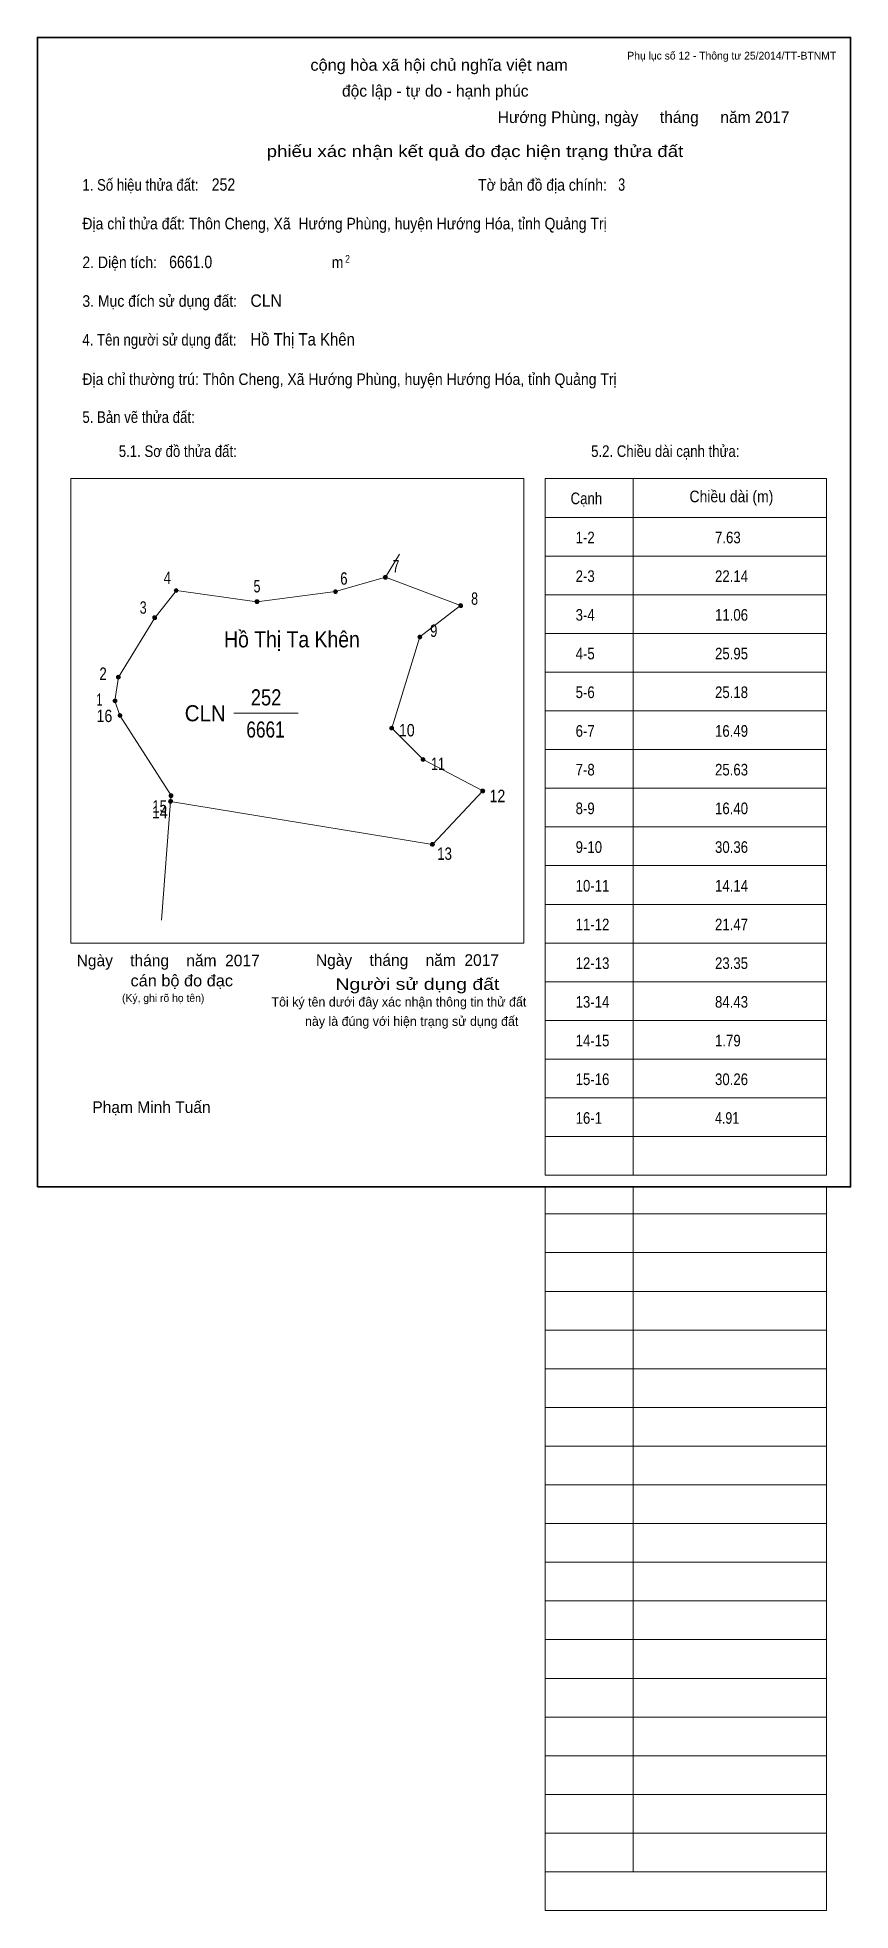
# Model space of a CAD drawing. Header units: centimetres. Extents: x 0 to 21, y -18.7 to 29.7.
import ezdxf
from ezdxf.enums import TextEntityAlignment as Align

# ---------------------------------------------------------------- set-up
doc = ezdxf.new("R2010")
doc.units = ezdxf.units.CM
doc.header["$LTSCALE"] = 0.12
doc.layers.add('30', color=7, linetype='Continuous')
doc.layers.add('34', color=7, linetype='Continuous')
for name, color, linetype, lineweight in [('32', 7, 'Continuous', 13), ('33', 7, 'Continuous', 13), ('6', 7, 'Continuous', 13), ('63', 7, 'Continuous', 13)]:
    doc.layers.add(name, color=color, linetype=linetype, lineweight=lineweight)

msp = doc.modelspace()

# ---------------------------------------------------------------- hatches: boundary and pattern name
at = {"layer": '32'}
for points in [[(9.0335, 15.7506, 1), (8.9335, 15.7506, 1)], [(3.6328, 15.4096, 1), (3.5328, 15.4096, 1)], [(5.7194, 15.1197, 1), (5.6194, 15.1197, 1)], [(7.7467, 15.3803, 1), (7.6467, 15.3803, 1)], [(10.9821, 15.0199, 1), (10.8821, 15.0199, 1)], [(3.0758, 14.7056, 1), (2.9758, 14.7056, 1)], [(9.9266, 14.208, 1), (9.8266, 14.208, 1)], [(2.1405, 13.1704, 1), (2.0405, 13.1704, 1)], [(2.0504, 12.5574, 1), (1.9504, 12.5574, 1)], [(2.1811, 12.1807, 1), (2.0811, 12.1807, 1)], [(9.1959, 11.8535, 1), (9.0959, 11.8535, 1)], [(10.0078, 11.0416, 1), (9.9078, 11.0416, 1)], [(11.5504, 10.2297, 1), (11.4504, 10.2297, 1)], [(3.4875, 9.9634, 1), (3.3875, 9.9634, 1)], [(3.4996, 10.1079, 1), (3.3996, 10.1079, 1)], [(10.2514, 8.8494, 1), (10.1514, 8.8494, 1)]]:
    msp.add_hatch(color=256, dxfattribs=at).paths.add_polyline_path(points)

# ---------------------------------------------------------------- linework, layer by layer
for centre in [(8.9835, 15.7506), (3.5828, 15.4096), (5.6694, 15.1197), (7.6967, 15.3803), (10.9321, 15.0199), (3.0258, 14.7056), (9.8766, 14.208), (2.0905, 13.1704), (2.0004, 12.5574), (2.1311, 12.1807), (9.1459, 11.8535), (9.9578, 11.0416), (11.5004, 10.2297), (3.4375, 9.9634), (3.4496, 10.1079), (10.2014, 8.8494)]:
    msp.add_circle(centre, 0.05, dxfattribs=at)
at = {"layer": '33'}
msp.add_line((5.07, 12.24), (6.73, 12.24), dxfattribs=at)
at = {"layer": '6'}
for q in [(9.35, 16.35), (10.93, 15.02)]:
    msp.add_line((8.99, 15.75), q, dxfattribs=at)
for points in [[(8.99, 15.75), (7.7, 15.38), (5.67, 15.12), (3.59, 15.41), (3.03, 14.7), (2.09, 13.17), (2, 12.56), (2.13, 12.18), (3.45, 10.11)], [(3.44, 9.96), (10.2, 8.85), (11.5, 10.23), (9.96, 11.04), (9.15, 11.85), (9.88, 14.21), (10.93, 15.02)], [(3.2, 6.89), (3.44, 9.96), (3.45, 10.11)]]:
    msp.add_lwpolyline(points, dxfattribs=at)
at = {"layer": '63'}
for p, q in [((0.86, 18.3), (12.56, 18.3)), ((0.86, 6.3), (0.86, 18.3)), ((12.56, 6.3), (12.56, 18.3)), ((13.11, 18.3), (20.38, 18.3)), ((13.11, 0.3), (13.11, 18.3)), ((15.39, 0.3), (15.39, 18.3)), ((20.38, 0.3), (20.38, 18.3)), ((13.11, 17.3), (20.38, 17.3)), ((13.11, 16.3), (20.38, 16.3)), ((13.11, 15.3), (20.38, 15.3)), ((13.11, 14.3), (20.38, 14.3)), ((13.11, 13.3), (20.38, 13.3)), ((13.11, 12.3), (20.38, 12.3)), ((13.11, 11.3), (20.38, 11.3)), ((13.11, 10.3), (20.38, 10.3)), ((13.11, 9.3), (20.38, 9.3)), ((13.11, 8.3), (20.38, 8.3)), ((13.11, 7.3), (20.38, 7.3)), ((0.86, 6.3), (12.56, 6.3)), ((13.11, 6.3), (20.38, 6.3)), ((13.11, 5.3), (20.38, 5.3)), ((13.11, 4.3), (20.38, 4.3)), ((13.11, 3.3), (20.38, 3.3)), ((13.11, 2.3), (20.38, 2.3)), ((13.11, 1.3), (20.38, 1.3)), ((13.11, 0.3), (20.38, 0.3)), ((13.11, -18.7), (13.11, 0)), ((15.39, -17.7), (15.39, 0)), ((20.38, -18.7), (20.38, 0)), ((13.11, -0.7), (20.38, -0.7)), ((13.11, -0.7), (20.38, -0.7)), ((13.11, -1.7), (20.38, -1.7)), ((13.11, -2.7), (20.38, -2.7)), ((13.11, -3.7), (20.38, -3.7)), ((13.11, -4.7), (20.38, -4.7)), ((13.11, -5.7), (20.38, -5.7)), ((13.11, -6.7), (20.38, -6.7)), ((13.11, -7.7), (20.38, -7.7)), ((13.11, -8.7), (20.38, -8.7)), ((13.11, -9.7), (20.38, -9.7)), ((13.11, -10.7), (20.38, -10.7)), ((13.11, -11.7), (20.38, -11.7)), ((13.11, -12.7), (20.38, -12.7)), ((13.11, -13.7), (20.38, -13.7)), ((13.11, -14.7), (20.38, -14.7)), ((13.11, -15.7), (20.38, -15.7)), ((13.11, -16.7), (20.38, -16.7)), ((13.11, -17.7), (20.38, -17.7)), ((13.11, -18.7), (20.38, -18.7))]:
    msp.add_line(p, q, dxfattribs=at)
at = {"layer": '63', "lineweight": 35}
msp.add_lwpolyline([(0, 0), (0, 29.7), (21, 29.7), (21, 0)], close=True, dxfattribs=at)

# ---------------------------------------------------------------- texts
at = {"layer": '30'}
for s, width, p in [('1-2', 0.85, (13.9, 16.63)), ('7.63', 0.85, (17.5, 16.63)), ('2-3', 0.85, (13.9, 15.63)), ('22.14', 0.85, (17.5, 15.63)), ('3-4', 0.85, (13.9, 14.63)), ('11.06', 0.85, (17.5, 14.63)), ('4-5', 0.85, (13.9, 13.63)), ('25.95', 0.85, (17.5, 13.63)), ('5-6', 0.85, (13.9, 12.63)), ('25.18', 0.85, (17.5, 12.63)), ('6-7', 0.85, (13.9, 11.63)), ('16.49', 0.85, (17.5, 11.63)), ('7-8', 0.85, (13.9, 10.63)), ('25.63', 0.85, (17.5, 10.63)), ('8-9', 0.85, (13.9, 9.63)), ('16.40', 0.85, (17.5, 9.63)), ('9-10', 0.85, (13.9, 8.63)), ('30.36', 0.85, (17.5, 8.63)), ('10-11', 0.85, (13.9, 7.63)), ('14.14', 0.85, (17.5, 7.63)), ('11-12', 0.85, (13.9, 6.63)), ('21.47', 0.85, (17.5, 6.63)), ('12-13', 0.85, (13.9, 5.63)), ('23.35', 0.85, (17.5, 5.63)), ('13-14', 0.85, (13.9, 4.63)), ('84.43', 0.85, (17.5, 4.63)), ('14-15', 0.85, (13.9, 3.63)), ('1.79', 0.85, (17.5, 3.63)), ('15-16', 0.85, (13.9, 2.63)), ('30.26', 0.85, (17.5, 2.63)), ('16-1', 0.85, (13.9, 1.63)), ('4.91', 0.8, (17.5, 1.63))]:
    msp.add_text(s, height=0.3, dxfattribs=dict(at, width=width)).set_placement(p)
at = {"layer": '32'}
for s, width, p in [('7', 0.75, (9.26, 15.88)), ('4', 0.8, (3.355, 15.58)), ('5', 0.75, (5.67, 15.36)), ('6', 0.8, (7.915, 15.56)), ('3', 0.75, (2.73, 14.81)), ('8', 0.75, (11.29, 15.04)), ('9', 0.8, (10.235, 14.21)), ('2', 0.8, (1.695, 13.1)), ('1', 0.65, (1.6, 12.43)), ('16', 0.85, (1.73, 12.01)), ('10', 0.85, (9.54, 11.64)), ('11', 0.75, (10.345, 10.77)), ('12', 0.85, (11.88, 9.94)), ('14', 0.85, (3.16, 9.52)), ('15', 0.8, (3.155, 9.67)), ('13', 0.8, (10.515, 8.45))]:
    msp.add_text(s, height=0.32, dxfattribs=dict(at, width=width)).set_placement(p, align=Align.CENTER)
at = {"layer": '33'}
for s, width, p in [('252', 0.85, (5.905, 12.44)), ('6661', 0.8, (5.89, 11.61))]:
    msp.add_text(s, height=0.4159, dxfattribs=dict(at, width=width)).set_placement(p, align=Align.CENTER)
at = {"layer": '33', "width": 0.95}
msp.add_text('CLN', height=0.4159, dxfattribs=at).set_placement((4.86, 12.03), align=Align.RIGHT)
at = {"layer": '34'}
for s, height, width, p in [('252', 0.32, 0.85, (4.5, 25.74)), ('3', 0.32, 0.75, (15, 25.74)), ('6661.0', 0.32, 0.85, (3.4, 23.74)), ('CLN', 0.32, 0.95, (5.5, 22.74)), ('Hồ Thị Ta Khên', 0.32, 0.9, (5.5, 21.74)), ('Hồ Thị Ta Khên', 0.4159, 0.9, (4.82, 13.94))]:
    msp.add_text(s, height=height, dxfattribs=dict(at, width=width)).set_placement(p)
at = {"layer": '63', "width": 1.05}
msp.add_text('cộng hòa xã hội chủ nghĩa việt nam', height=0.3, dxfattribs=at).set_placement((10.375, 28.84), align=Align.CENTER)
at = {"layer": '63'}
for s, height, p in [('Phụ lục số 12 - Thông tư 25/2014/TT-BTNMT', 0.2, (20.63, 29.13)), ('Ngày    tháng    năm  2017', 0.3, (5.74, 5.7)), ('Ngày    tháng    năm  2017', 0.3, (11.92, 5.71)), ('(Ký, ghi rõ họ tên)', 0.2, (4.31, 4.78))]:
    msp.add_text(s, height=height, dxfattribs=at).set_placement(p, align=Align.RIGHT)
for s, height, p in [('độc lập - tự do - hạnh phúc', 0.3, (10.275, 28.17)), ('Hướng Phùng, ngày     tháng     năm 2017', 0.3, (15.655, 27.49)), ('Tôi ký tên dưới đây xác nhận thông tin thử đất', 0.24, (9.335, 4.66)), ('này là đúng với hiện trạng sử dụng đất', 0.24, (9.665, 4.16)), ('Phạm Minh Tuấn', 0.3, (2.945, 1.91))]:
    msp.add_text(s, height=height, dxfattribs=at).set_placement(p, align=Align.CENTER)
for s, width, p in [('phiếu xác nhận kết quả đo đạc hiện trạng thửa đất', 1.2, (16.68, 26.61)), ('cán bộ đo đạc', 1.05, (5.05, 5.18)), ('Người sử dụng đất', 1.25, (11.93, 5.09))]:
    msp.add_text(s, height=0.3, dxfattribs=dict(at, width=width)).set_placement(p, align=Align.RIGHT)
for s, height, width, p in [('1. Số hiệu thửa đất:', 0.3, 0.85, (1.16, 25.74)), ('Tờ bản đồ địa chính:', 0.3, 0.9, (11.38, 25.74)), ('Địa chỉ thửa đất: Thôn Cheng, Xã  Hướng Phùng, huyện Hướng Hóa, tỉnh Quảng Trị', 0.3, 0.9, (1.16, 24.74)), ('2. Diện tích:', 0.3, 0.9, (1.16, 23.74)), ('m', 0.3, 0.9, (7.6, 23.74)), ('2', 0.2, 0.8, (7.95, 23.88)), ('3. Mục đích sử dụng đất:', 0.3, 0.9, (1.16, 22.74)), ('4. Tên người sử dụng đất:', 0.3, 0.85, (1.16, 21.74)), ('Địa chỉ thường trú: Thôn Cheng, Xã Hướng Phùng, huyện Hướng Hóa, tỉnh Quảng Trị', 0.3, 0.9, (1.16, 20.72)), ('5. Bản vẽ thửa đất:', 0.3, 0.85, (1.16, 19.74)), ('5.1. Sơ đồ thửa đất:', 0.3, 0.85, (2.1, 18.86)), ('5.2. Chiều dài cạnh thửa:', 0.3, 0.85, (14.3, 18.86)), ('Cạnh', 0.3, 0.85, (13.77, 17.64)), ('Chiều dài (m)', 0.3, 0.9, (16.84, 17.69))]:
    msp.add_text(s, height=height, dxfattribs=dict(at, width=width)).set_placement(p)

doc.saveas('drawing.dxf')
